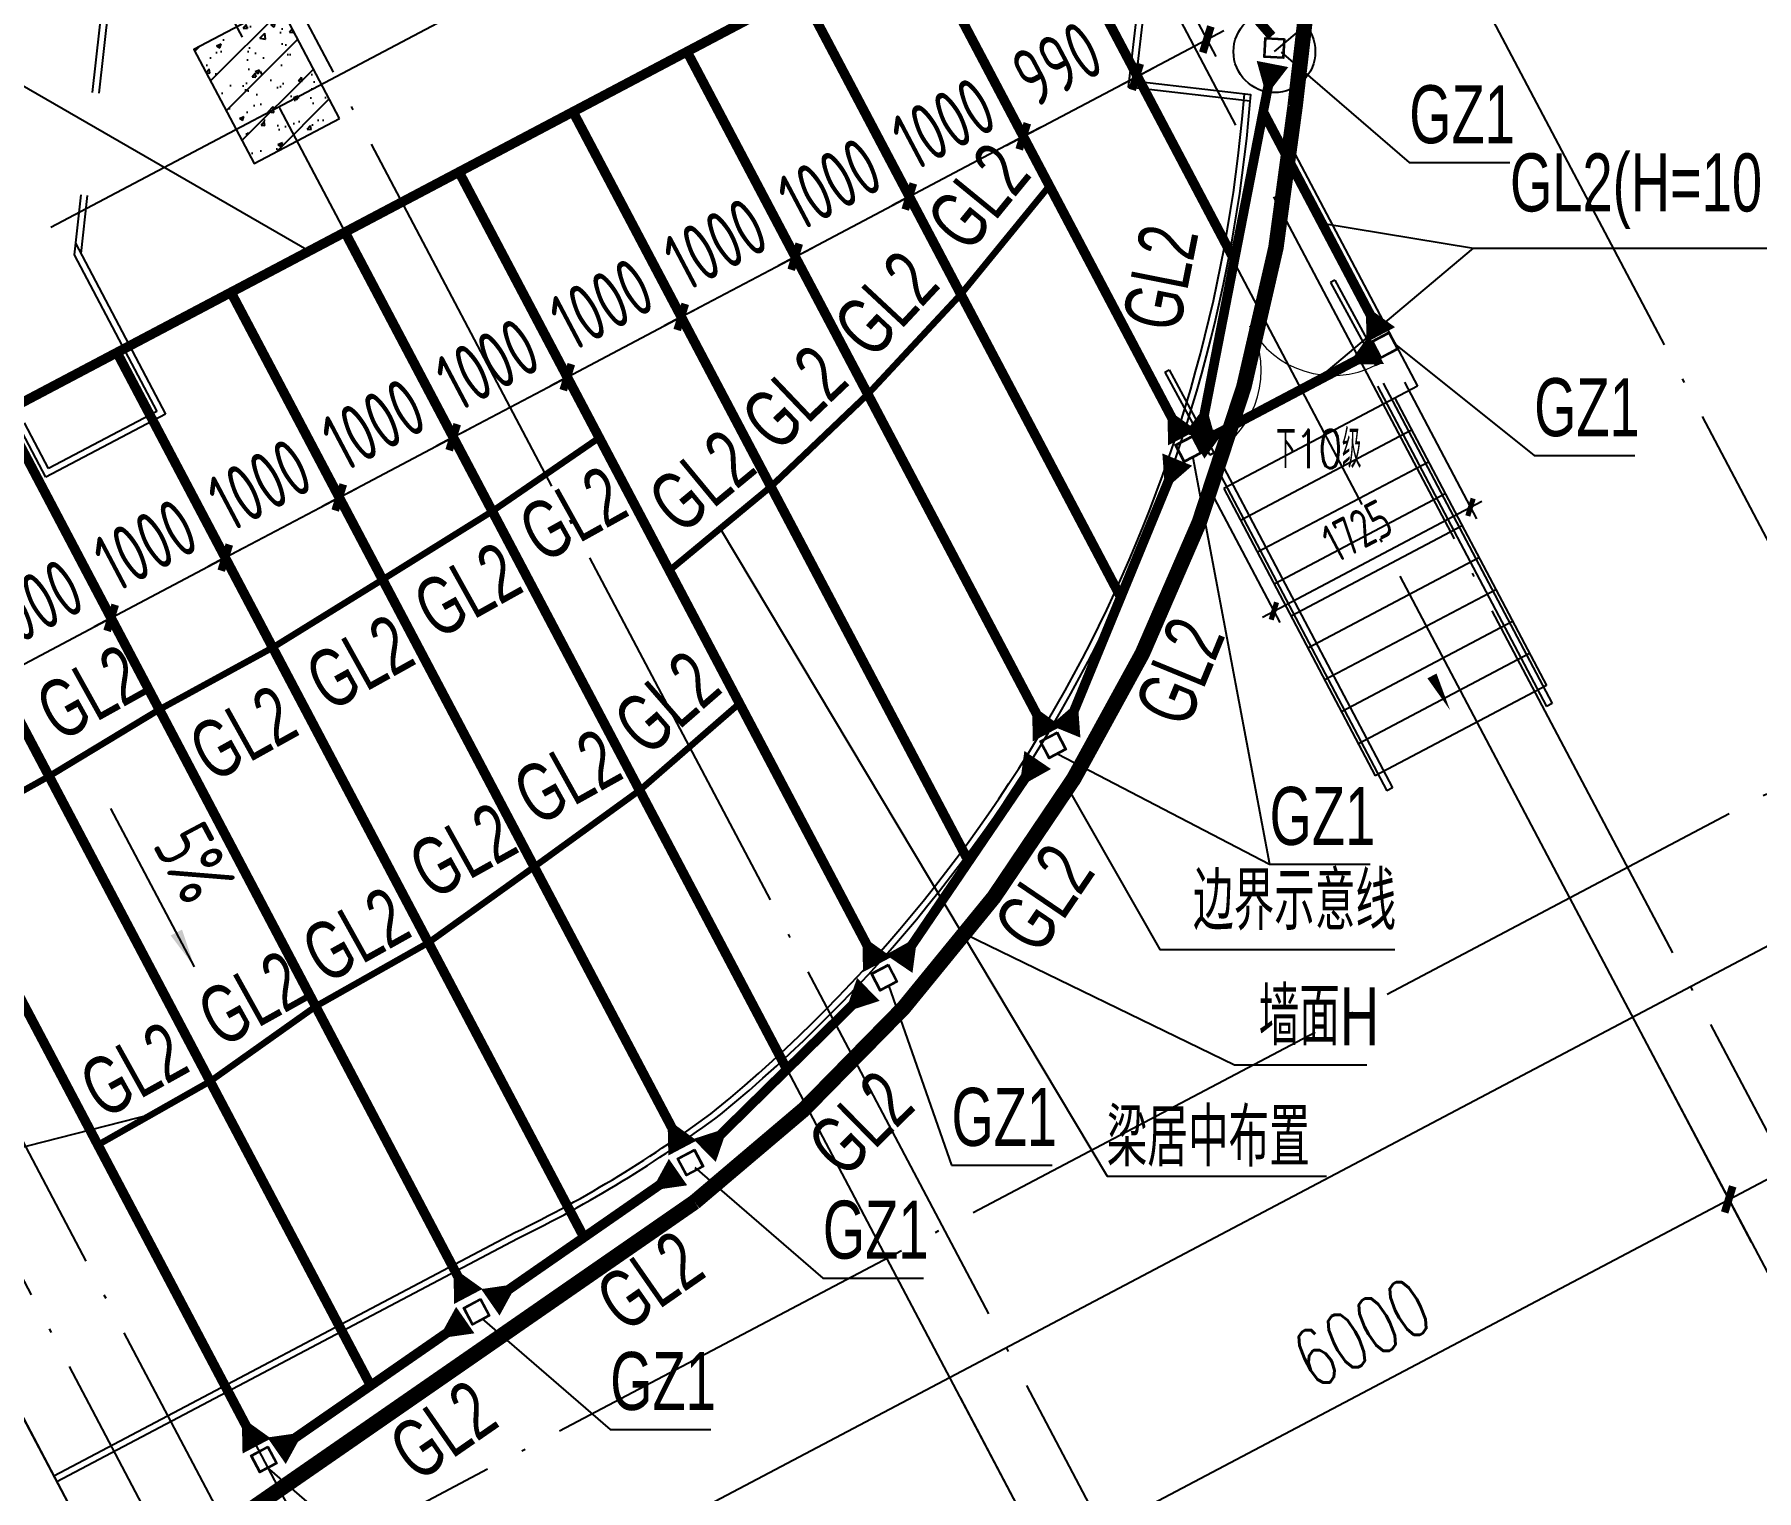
# Model space of a CAD drawing. Extents: x -803796 to -501762, y -1479216 to -846035.
# Drawn here: x -571228 to -557870, y -1228843 to -1217548 of the extents above; entities that cross this region are included whole.
import ezdxf
from ezdxf.enums import TextEntityAlignment as Align

# ---------------------------------------------------------------- set-up
doc = ezdxf.new("R2010")
doc.units = 0
doc.header["$LTSCALE"] = 1500
for name, pattern in [('5102-12$0$5102-12$0$5102-12$0$DASH', [0.35, 0.25, -0.1]), ('ACAD_ISO04W100', [30, 24, -3, 0, -3]), ('DOTE', [2.42, 2, -0.2, 0.02, -0.2])]:
    doc.linetypes.add(name, pattern=pattern)
doc.layers.get('0').update_dxf_attribs({"linetype": 'CONTINUOUS'})
doc.layers.get('Defpoints').update_dxf_attribs({"linetype": 'CONTINUOUS'})
for name, color, linetype in [('A-DOTE', 14, 'ACAD_ISO04W100'), ('AR-INT DECO', 140, 'CONTINUOUS'), ('DIM', 3, 'CONTINUOUS'), ('DIM_SYMB', 3, 'CONTINUOUS'), ('DOTE', 250, 'DOTE'), ('HANDRAIL', 134, 'CONTINUOUS'), ('HATCH', 254, 'CONTINUOUS'), ('P-TAG', 3, 'CONTINUOUS'), ('P-WALL-ORIG', 6, 'CONTINUOUS'), ('PUB_TEXT', 7, 'CONTINUOUS'), ('STAIR', 2, 'CONTINUOUS'), ('STPM_RBEAM_SIG', 2, 'CONTINUOUS'), ('STPM_SBEAM_NUM', 7, 'CONTINUOUS'), ('STPM_SBEAM_THICK', 2, 'CONTINUOUS'), ('TEXT', 7, 'CONTINUOUS'), ('THIN', 7, 'CONTINUOUS'), ('WINDOW', 4, 'CONTINUOUS'), ('XAR-GRID-03区-FP02$0$PUB_DIM', 3, 'CONTINUOUS'), ('XREF-GRID-04区$0$AXIS', 3, 'CONTINUOUS'), ('描图', 4, 'CONTINUOUS')]:
    doc.layers.add(name, color=color, linetype=linetype)
doc.styles.add('_TCH_DIM', font='SIMPLEX', dxfattribs={"bigfont": 'GBCBIG'})
doc.styles.add('TSSD_Dimension', font='Tssdeng.shx', dxfattribs={"width": 0.7, "bigfont": 'hztxt.shx'})
doc.styles.add('TSSD_Label', font='tj03-romans1.shx', dxfattribs={"width": 0.7, "bigfont": 'hztxt.shx'})
doc.styles.add('TSSD_NORM', font='tssdeng.shx', dxfattribs={"width": 0.7, "bigfont": 'hztxt.shx'})
doc.styles.add('XAR-GRID-03区-FP02$0$_TCH_DIM_T3', font='SIMPLEX', dxfattribs={"width": 0.705882, "bigfont": 'GBCBIG'})
doc.styles.add('XREF-GRID-04区$0$_TCH_DIM_T3', font='SIMPLEX', dxfattribs={"width": 0.705882, "bigfont": 'GBCBIG'})
doc.dimstyles.get("Standard").update_dxf_attribs({"dimtxt": 0.18, "dimasz": 0.18, "dimexe": 0.18, "dimexo": 0.0625, "dimgap": 0.09, "dimtad": 0, "dimtih": 1, "dimtoh": 1, "dimdec": 4, "dimzin": 0, "dimdsep": 46, "dimtxsty": 'Standard', "dimcen": 0.09, "dimadec": 0, "dimazin": 0, "dimtfac": 1, "dimtdec": 4, "dimtofl": 0, "dimtmove": 0, "dimatfit": 3, "dimfxl": 1, "dimtolj": 1, "dimtzin": 0, "dimarcsym": 0})
doc.dimstyles.new('TSSD_100_100', dxfattribs={"dimtxt": 300, "dimasz": 100, "dimexe": 100, "dimexo": 250, "dimgap": 100, "dimtad": 1, "dimdec": 0, "dimzin": 0, "dimdsep": 46, "dimtxsty": 'TSSD_Dimension', "dimblk": 'ARCHTICK', "dimblk1": 'ARCHTICK', "dimblk2": 'ARCHTICK', "dimcen": 0, "dimdle": 100, "dimclrt": 7, "dimadec": 0, "dimazin": 0, "dimtfac": 1, "dimtdec": 0, "dimtix": 1, "dimtmove": 2, "dimatfit": 3, "dimfxl": 1, "dimtolj": 1, "dimtzin": 0, "dimarcsym": 0})
doc.dimstyles.new('TSSD_150_150', dxfattribs={"dimtxt": 450, "dimasz": 150, "dimexe": 150, "dimexo": 375, "dimgap": 150, "dimtad": 1, "dimdec": 0, "dimzin": 0, "dimdsep": 46, "dimtxsty": 'TSSD_Dimension', "dimblk": 'ARCHTICK', "dimblk1": 'ARCHTICK', "dimblk2": 'ARCHTICK', "dimcen": 0, "dimdle": 150, "dimclrt": 7, "dimadec": 0, "dimazin": 0, "dimtfac": 1, "dimtdec": 0, "dimtix": 1, "dimtmove": 2, "dimatfit": 3, "dimfxl": 1, "dimtolj": 1, "dimtzin": 0, "dimarcsym": 0})
doc.dimstyles.new('XAR-GRID-03区-FP02$0$_TCH_ARCH&&150', dxfattribs={"dimtxt": 446.25, "dimasz": 150, "dimexe": 375, "dimexo": 450, "dimgap": 189.375, "dimtad": 1, "dimdec": 0, "dimzin": 0, "dimdsep": 46, "dimtxsty": 'XAR-GRID-03区-FP02$0$_TCH_DIM_T3', "dimblk": 'XAR-GRID-03区-FP02$0$_ArchTick', "dimcen": 0.09, "dimclrt": 7, "dimazin": 2, "dimtfac": 1, "dimtdec": 0, "dimtix": 1, "dimtmove": 2, "dimatfit": 3, "dimfxl": 1, "dimtolj": 1, "dimtzin": 0, "dimarcsym": 0})
doc.dimstyles.new('XREF-GRID-04区$0$_TCH_ARCH&&150', dxfattribs={"dimtxt": 446.25, "dimasz": 150, "dimexe": 375, "dimexo": 450, "dimgap": 189.375, "dimtad": 1, "dimdec": 0, "dimzin": 0, "dimdsep": 46, "dimtxsty": 'XREF-GRID-04区$0$_TCH_DIM_T3', "dimblk": 'XREF-GRID-04区$0$_ArchTick', "dimcen": 0.09, "dimclrt": 7, "dimazin": 2, "dimtfac": 1, "dimtdec": 0, "dimtix": 1, "dimtmove": 2, "dimatfit": 3, "dimfxl": 1, "dimtolj": 1, "dimtzin": 0, "dimarcsym": 0})

# ---------------------------------------------------------------- blocks, each defined once
blk = doc.blocks.new('XREF-GRID-04区$0$_ArchTick')
at = {"color": 0, "linetype": 'ByBlock', "const_width": 0.4}
blk.add_lwpolyline([(-0.5, -0.5), (0.5, 0.5)], dxfattribs=at)
blk = doc.blocks.new('*D627')
at = {"layer": 'Defpoints', "color": 0, "transparency": 16777216}
for p in [(-564255, -1227728), (-563384, -1229380), (-569562, -1230529)]:
    blk.add_point(p, dxfattribs=at)
at = {"layer": 'P-TAG', "color": 0, "lineweight": -2, "transparency": 16777216}
for p, q in [((-564045, -1228126), (-563208, -1229712)), ((-568690, -1232181), (-563384, -1229380)), ((-569351, -1230927), (-568515, -1232513))]:
    blk.add_line(p, q, dxfattribs=at)
at = {"layer": 'P-TAG', "color": 0, "lineweight": -2, "transparency": 16777216, "xscale": 150, "yscale": 150, "zscale": 150}
for p, rotation in [((-563384, -1229380), 27.8262450789392), ((-568690, -1232181), 207.8262450789392)]:
    blk.add_blockref('XREF-GRID-04区$0$_ArchTick', p, dxfattribs=dict(at, rotation=rotation))
at = {"layer": 'P-TAG', "color": 7, "transparency": 16777216, "insert": (-566238, -1230420), "char_height": 446.2, "attachment_point": 5, "rotation": 27.8262, "style": 'XREF-GRID-04区$0$_TCH_DIM_T3'}
blk.add_mtext('\\A1;6000', dxfattribs=at)
blk = doc.blocks.new('*D628')
at = {"layer": 'Defpoints', "color": 0, "transparency": 16777216}
for p in [(-558958, -1224932), (-558086, -1226584), (-564255, -1227728)]:
    blk.add_point(p, dxfattribs=at)
at = {"layer": 'P-TAG', "color": 0, "lineweight": -2, "transparency": 16777216}
for p, q in [((-558748, -1225330), (-557911, -1226916)), ((-563384, -1229380), (-558086, -1226584)), ((-564045, -1228126), (-563208, -1229712))]:
    blk.add_line(p, q, dxfattribs=at)
at = {"layer": 'P-TAG', "color": 0, "lineweight": -2, "transparency": 16777216, "xscale": 150, "yscale": 150, "zscale": 150}
for p, rotation in [((-558086, -1226584), 27.82624507816624), ((-563384, -1229380), 207.8262450781662)]:
    blk.add_blockref('XREF-GRID-04区$0$_ArchTick', p, dxfattribs=dict(at, rotation=rotation))
at = {"layer": 'P-TAG', "color": 7, "transparency": 16777216, "insert": (-560932, -1227619), "char_height": 446.2, "attachment_point": 5, "rotation": 27.8262, "style": 'XREF-GRID-04区$0$_TCH_DIM_T3'}
blk.add_mtext('\\A1;6000', dxfattribs=at)
blk = doc.blocks.new('*D629')
at = {"layer": 'Defpoints', "color": 0, "transparency": 16777216}
for p in [(-556613, -1223695), (-558958, -1224932), (-555741, -1225346)]:
    blk.add_point(p, dxfattribs=at)
at = {"layer": 'P-TAG', "color": 0, "lineweight": -2, "transparency": 16777216}
for p, q in [((-556403, -1224093), (-555566, -1225678)), ((-558748, -1225330), (-557911, -1226916)), ((-558086, -1226584), (-555741, -1225346))]:
    blk.add_line(p, q, dxfattribs=at)
at = {"layer": 'P-TAG', "color": 0, "lineweight": -2, "transparency": 16777216, "xscale": 150, "yscale": 150, "zscale": 150}
for p, rotation in [((-555741, -1225346), 27.82624507873286), ((-558086, -1226584), 207.8262450787328)]:
    blk.add_blockref('XREF-GRID-04区$0$_ArchTick', p, dxfattribs=dict(at, rotation=rotation))
at = {"layer": 'P-TAG', "color": 7, "transparency": 16777216, "insert": (-557106, -1225600), "char_height": 446.2, "attachment_point": 5, "rotation": 27.8262, "style": 'XREF-GRID-04区$0$_TCH_DIM_T3'}
blk.add_mtext('\\A1;2150', dxfattribs=at)
blk = doc.blocks.new('XAR-GRID-03区-FP02$0$_ArchTick')
at = {"color": 0, "linetype": 'ByBlock', "const_width": 0.4}
blk.add_lwpolyline([(-0.5, -0.5), (0.5, 0.5)], dxfattribs=at)
blk = doc.blocks.new('*D632')
at = {"layer": 'Defpoints', "color": 0, "transparency": 16777216}
for p in [(-559050, -1213925), (-559778, -1214309), (-555576, -1222268)]:
    blk.add_point(p, dxfattribs=at)
at = {"layer": 'XAR-GRID-03区-FP02$0$PUB_DIM', "color": 0, "lineweight": -2, "transparency": 16777216}
for p, q in [((-559380, -1214099), (-558719, -1213750)), ((-554849, -1221884), (-559050, -1213925)), ((-555179, -1222058), (-554518, -1221709))]:
    blk.add_line(p, q, dxfattribs=at)
at = {"layer": 'XAR-GRID-03区-FP02$0$PUB_DIM', "color": 0, "lineweight": -2, "transparency": 16777216, "xscale": 150, "yscale": 150, "zscale": 150}
for p, rotation in [((-559050, -1213925), 117.8262450808421), ((-554849, -1221884), 297.8262450808421)]:
    blk.add_blockref('XAR-GRID-03区-FP02$0$_ArchTick', p, dxfattribs=dict(at, rotation=rotation))
at = {"layer": 'XAR-GRID-03区-FP02$0$PUB_DIM', "color": 7, "transparency": 16777216, "insert": (-557315, -1218097), "char_height": 446.2, "attachment_point": 5, "rotation": 117.8262, "style": 'XAR-GRID-03区-FP02$0$_TCH_DIM_T3'}
blk.add_mtext('\\A1;9000', dxfattribs=at)
blk = doc.blocks.new('$DorLib2D$00000002')
for p, q in [((-0.5, 0), (-0.5, 0.4875)), ((-0.475, 0.4875), (-0.5, 0.4875)), ((-0.475, 0), (-0.475, 0.4875)), ((0.475, 0), (0.475, 0.4875)), ((0.475, 0.4875), (0.5, 0.4875)), ((0.5, 0), (0.5, 0.4875)), ((-0.5, 0), (-0.475, 0)), ((0.5, 0), (0.475, 0))]:
    blk.add_line(p, q)
at = {"lineweight": 13}
for centre, start, end in [((-0.4875, 0), 0, 88.53072), ((0.4875, 0), 91.46928, 180)]:
    blk.add_arc(centre, 0.4875, start, end, dxfattribs=at)
blk = doc.blocks.new('_ArchTick')
at = {"color": 0, "linetype": 'ByBlock', "const_width": 0.4}
blk.add_lwpolyline([(-0.5, -0.5), (0.5, 0.5)], dxfattribs=at)
blk = doc.blocks.new('*D834')
at = {"layer": 'Defpoints', "color": 0, "transparency": 16777216}
for p in [(-574126, -1221882), (-570333, -1229069), (-574041, -1231026)]:
    blk.add_point(p, dxfattribs=at)
at = {"layer": 'DIM', "color": 0, "lineweight": -2, "transparency": 16777216}
for p, q in [((-574457, -1222057), (-577967, -1223910)), ((-577904, -1223707), (-573971, -1231159)), ((-570664, -1229244), (-574174, -1231096))]:
    blk.add_line(p, q, dxfattribs=at)
at = {"layer": 'DIM', "color": 0, "lineweight": -2, "transparency": 16777216, "xscale": 150, "yscale": 150, "zscale": 150}
for p, rotation in [((-577834, -1223840), 117.8262450785648), ((-574041, -1231026), 297.8262450785649)]:
    blk.add_blockref('_ArchTick', p, dxfattribs=dict(at, rotation=rotation))
at = {"layer": 'DIM', "color": 7, "transparency": 16777216, "insert": (-575606, -1227258), "char_height": 450, "attachment_point": 5, "rotation": 297.8262, "style": 'TSSD_Dimension'}
blk.add_mtext('\\A1;8126', dxfattribs=at)
blk = doc.blocks.new('*D855')
at = {"layer": 'Defpoints', "color": 0, "transparency": 16777216}
for p in [(-571380, -1220657), (-572265, -1221123), (-570633, -1222073)]:
    blk.add_point(p, dxfattribs=at)
at = {"layer": 'DIM', "color": 0, "lineweight": -2, "transparency": 16777216}
for p, q in [((-571205, -1220988), (-570563, -1222206)), ((-572090, -1221455), (-571447, -1222672)), ((-570633, -1222073), (-570500, -1222003)), ((-571517, -1222540), (-570633, -1222073)), ((-571517, -1222540), (-571650, -1222610))]:
    blk.add_line(p, q, dxfattribs=at)
at = {"layer": 'DIM', "color": 0, "lineweight": -2, "transparency": 16777216, "xscale": 150, "yscale": 150, "zscale": 150}
for p, rotation in [((-570633, -1222073), 207.8262450848193), ((-571517, -1222540), 27.82624508481936)]:
    blk.add_blockref('_ArchTick', p, dxfattribs=dict(at, rotation=rotation))
at = {"layer": 'DIM', "color": 7, "transparency": 16777216, "insert": (-571250, -1221975), "char_height": 450, "attachment_point": 5, "rotation": 27.8262, "style": 'TSSD_Dimension'}
blk.add_mtext('\\A1;1000', dxfattribs=at)
blk = doc.blocks.new('*D856')
at = {"layer": 'Defpoints', "color": 0, "transparency": 16777216}
for p in [(-570496, -1220190), (-571380, -1220657), (-569748, -1221606)]:
    blk.add_point(p, dxfattribs=at)
at = {"layer": 'DIM', "color": 0, "lineweight": -2, "transparency": 16777216}
for p, q in [((-570321, -1220521), (-569678, -1221739)), ((-571205, -1220988), (-570563, -1222206)), ((-570633, -1222073), (-569748, -1221606)), ((-569748, -1221606), (-569616, -1221536)), ((-570633, -1222073), (-570766, -1222143))]:
    blk.add_line(p, q, dxfattribs=at)
at = {"layer": 'DIM', "color": 0, "lineweight": -2, "transparency": 16777216, "xscale": 150, "yscale": 150, "zscale": 150}
for p, rotation in [((-569748, -1221606), 207.8262450848193), ((-570633, -1222073), 27.82624508481936)]:
    blk.add_blockref('_ArchTick', p, dxfattribs=dict(at, rotation=rotation))
at = {"layer": 'DIM', "color": 7, "transparency": 16777216, "insert": (-570366, -1221508), "char_height": 450, "attachment_point": 5, "rotation": 27.8262, "style": 'TSSD_Dimension'}
blk.add_mtext('\\A1;1000', dxfattribs=at)
blk = doc.blocks.new('*D857')
at = {"layer": 'Defpoints', "color": 0, "transparency": 16777216}
for p in [(-569612, -1219723), (-570496, -1220190), (-568864, -1221139)]:
    blk.add_point(p, dxfattribs=at)
at = {"layer": 'DIM', "color": 0, "lineweight": -2, "transparency": 16777216}
for p, q in [((-569437, -1220055), (-568794, -1221272)), ((-570321, -1220521), (-569678, -1221739)), ((-568864, -1221139), (-568731, -1221069)), ((-569748, -1221606), (-568864, -1221139)), ((-569748, -1221606), (-569881, -1221676))]:
    blk.add_line(p, q, dxfattribs=at)
at = {"layer": 'DIM', "color": 0, "lineweight": -2, "transparency": 16777216, "xscale": 150, "yscale": 150, "zscale": 150}
for p, rotation in [((-568864, -1221139), 207.8262450848193), ((-569748, -1221606), 27.82624508481936)]:
    blk.add_blockref('_ArchTick', p, dxfattribs=dict(at, rotation=rotation))
at = {"layer": 'DIM', "color": 7, "transparency": 16777216, "insert": (-569481, -1221041), "char_height": 450, "attachment_point": 5, "rotation": 27.8262, "style": 'TSSD_Dimension'}
blk.add_mtext('\\A1;1000', dxfattribs=at)
blk = doc.blocks.new('*D858')
at = {"layer": 'Defpoints', "color": 0, "transparency": 16777216}
for p in [(-568727, -1219256), (-569612, -1219723), (-567980, -1220672)]:
    blk.add_point(p, dxfattribs=at)
at = {"layer": 'DIM', "color": 0, "lineweight": -2, "transparency": 16777216}
for p, q in [((-568552, -1219588), (-567910, -1220805)), ((-569437, -1220055), (-568794, -1221272)), ((-568864, -1221139), (-567980, -1220672)), ((-567980, -1220672), (-567847, -1220602)), ((-568864, -1221139), (-568997, -1221209))]:
    blk.add_line(p, q, dxfattribs=at)
at = {"layer": 'DIM', "color": 0, "lineweight": -2, "transparency": 16777216, "xscale": 150, "yscale": 150, "zscale": 150}
for p, rotation in [((-567980, -1220672), 207.8262450848193), ((-568864, -1221139), 27.82624508481936)]:
    blk.add_blockref('_ArchTick', p, dxfattribs=dict(at, rotation=rotation))
at = {"layer": 'DIM', "color": 7, "transparency": 16777216, "insert": (-568597, -1220574), "char_height": 450, "attachment_point": 5, "rotation": 27.8262, "style": 'TSSD_Dimension'}
blk.add_mtext('\\A1;1000', dxfattribs=at)
blk = doc.blocks.new('*D859')
at = {"layer": 'Defpoints', "color": 0, "transparency": 16777216}
for p in [(-567843, -1218789), (-568727, -1219256), (-567095, -1220206)]:
    blk.add_point(p, dxfattribs=at)
at = {"layer": 'DIM', "color": 0, "lineweight": -2, "transparency": 16777216}
for p, q in [((-567668, -1219121), (-567025, -1220338)), ((-568552, -1219588), (-567910, -1220805)), ((-567095, -1220206), (-566963, -1220136)), ((-567980, -1220672), (-567095, -1220206)), ((-567980, -1220672), (-568112, -1220742))]:
    blk.add_line(p, q, dxfattribs=at)
at = {"layer": 'DIM', "color": 0, "lineweight": -2, "transparency": 16777216, "xscale": 150, "yscale": 150, "zscale": 150}
for p, rotation in [((-567095, -1220206), 207.8262450848193), ((-567980, -1220672), 27.82624508481936)]:
    blk.add_blockref('_ArchTick', p, dxfattribs=dict(at, rotation=rotation))
at = {"layer": 'DIM', "color": 7, "transparency": 16777216, "insert": (-567713, -1220107), "char_height": 450, "attachment_point": 5, "rotation": 27.8262, "style": 'TSSD_Dimension'}
blk.add_mtext('\\A1;1000', dxfattribs=at)
blk = doc.blocks.new('*D860')
at = {"layer": 'Defpoints', "color": 0, "transparency": 16777216}
for p in [(-566959, -1218323), (-567843, -1218789), (-566211, -1219739)]:
    blk.add_point(p, dxfattribs=at)
at = {"layer": 'DIM', "color": 0, "lineweight": -2, "transparency": 16777216}
for p, q in [((-566783, -1218654), (-566141, -1219871)), ((-567668, -1219121), (-567025, -1220338)), ((-567095, -1220206), (-566211, -1219739)), ((-566211, -1219739), (-566078, -1219669)), ((-567095, -1220206), (-567228, -1220276))]:
    blk.add_line(p, q, dxfattribs=at)
at = {"layer": 'DIM', "color": 0, "lineweight": -2, "transparency": 16777216, "xscale": 150, "yscale": 150, "zscale": 150}
for p, rotation in [((-566211, -1219739), 207.8262450848193), ((-567095, -1220206), 27.82624508481936)]:
    blk.add_blockref('_ArchTick', p, dxfattribs=dict(at, rotation=rotation))
at = {"layer": 'DIM', "color": 7, "transparency": 16777216, "insert": (-566828, -1219641), "char_height": 450, "attachment_point": 5, "rotation": 27.8262, "style": 'TSSD_Dimension'}
blk.add_mtext('\\A1;1000', dxfattribs=at)
blk = doc.blocks.new('*D861')
at = {"layer": 'Defpoints', "color": 0, "transparency": 16777216}
for p in [(-566074, -1217856), (-566959, -1218323), (-565327, -1219272)]:
    blk.add_point(p, dxfattribs=at)
at = {"layer": 'DIM', "color": 0, "lineweight": -2, "transparency": 16777216}
for p, q in [((-565899, -1218187), (-565257, -1219405)), ((-566783, -1218654), (-566141, -1219871)), ((-565327, -1219272), (-565194, -1219202)), ((-566211, -1219739), (-565327, -1219272)), ((-566211, -1219739), (-566344, -1219809))]:
    blk.add_line(p, q, dxfattribs=at)
at = {"layer": 'DIM', "color": 0, "lineweight": -2, "transparency": 16777216, "xscale": 150, "yscale": 150, "zscale": 150}
for p, rotation in [((-565327, -1219272), 207.8262450848193), ((-566211, -1219739), 27.82624508481936)]:
    blk.add_blockref('_ArchTick', p, dxfattribs=dict(at, rotation=rotation))
at = {"layer": 'DIM', "color": 7, "transparency": 16777216, "insert": (-565944, -1219174), "char_height": 450, "attachment_point": 5, "rotation": 27.8262, "style": 'TSSD_Dimension'}
blk.add_mtext('\\A1;1000', dxfattribs=at)
blk = doc.blocks.new('*D862')
at = {"layer": 'Defpoints', "color": 0, "transparency": 16777216}
for p in [(-565190, -1217389), (-566074, -1217856), (-564442, -1218805)]:
    blk.add_point(p, dxfattribs=at)
at = {"layer": 'DIM', "color": 0, "lineweight": -2, "transparency": 16777216}
for p, q in [((-565015, -1217721), (-564372, -1218938)), ((-565899, -1218187), (-565257, -1219405)), ((-565327, -1219272), (-564442, -1218805)), ((-564442, -1218805), (-564310, -1218735)), ((-565327, -1219272), (-565459, -1219342))]:
    blk.add_line(p, q, dxfattribs=at)
at = {"layer": 'DIM', "color": 0, "lineweight": -2, "transparency": 16777216, "xscale": 150, "yscale": 150, "zscale": 150}
for p, rotation in [((-564442, -1218805), 207.8262450848193), ((-565327, -1219272), 27.82624508481936)]:
    blk.add_blockref('_ArchTick', p, dxfattribs=dict(at, rotation=rotation))
at = {"layer": 'DIM', "color": 7, "transparency": 16777216, "insert": (-565059, -1218707), "char_height": 450, "attachment_point": 5, "rotation": 27.8262, "style": 'TSSD_Dimension'}
blk.add_mtext('\\A1;1000', dxfattribs=at)
blk = doc.blocks.new('*D863')
at = {"layer": 'Defpoints', "color": 0, "transparency": 16777216}
for p in [(-564305, -1216922), (-565190, -1217389), (-563558, -1218338)]:
    blk.add_point(p, dxfattribs=at)
at = {"layer": 'DIM', "color": 0, "lineweight": -2, "transparency": 16777216}
for p, q in [((-564130, -1217254), (-563488, -1218471)), ((-565015, -1217721), (-564372, -1218938)), ((-563558, -1218338), (-563425, -1218268)), ((-564442, -1218805), (-563558, -1218338)), ((-564442, -1218805), (-564575, -1218875))]:
    blk.add_line(p, q, dxfattribs=at)
at = {"layer": 'DIM', "color": 0, "lineweight": -2, "transparency": 16777216, "xscale": 150, "yscale": 150, "zscale": 150}
for p, rotation in [((-563558, -1218338), 207.8262450848193), ((-564442, -1218805), 27.82624508481936)]:
    blk.add_blockref('_ArchTick', p, dxfattribs=dict(at, rotation=rotation))
at = {"layer": 'DIM', "color": 7, "transparency": 16777216, "insert": (-564175, -1218240), "char_height": 450, "attachment_point": 5, "rotation": 27.8262, "style": 'TSSD_Dimension'}
blk.add_mtext('\\A1;1000', dxfattribs=at)
blk = doc.blocks.new('*D864')
at = {"layer": 'Defpoints', "color": 0, "transparency": 16777216}
for p in [(-563430, -1216460), (-564305, -1216922), (-562682, -1217876)]:
    blk.add_point(p, dxfattribs=at)
at = {"layer": 'DIM', "color": 0, "lineweight": -2, "transparency": 16777216}
for p, q in [((-563255, -1216792), (-562612, -1218009)), ((-564130, -1217254), (-563488, -1218471)), ((-563691, -1218408), (-562549, -1217806))]:
    blk.add_line(p, q, dxfattribs=at)
at = {"layer": 'DIM', "color": 0, "lineweight": -2, "transparency": 16777216, "xscale": 150, "yscale": 150, "zscale": 150}
for p, rotation in [((-562682, -1217876), 27.82624508481938), ((-563558, -1218338), 207.8262450848193)]:
    blk.add_blockref('_ArchTick', p, dxfattribs=dict(at, rotation=rotation))
at = {"layer": 'DIM', "color": 7, "transparency": 16777216, "insert": (-563295, -1217776), "char_height": 450, "attachment_point": 5, "rotation": 27.8262, "style": 'TSSD_Dimension'}
blk.add_mtext('\\A1;990', dxfattribs=at)
blk = doc.blocks.new('*D865')
at = {"layer": 'Defpoints', "color": 0, "transparency": 16777216}
for p in [(-562881, -1216171), (-563430, -1216460), (-562134, -1217587)]:
    blk.add_point(p, dxfattribs=at)
at = {"layer": 'DIM', "color": 0, "lineweight": -2, "transparency": 16777216}
for p, q in [((-562706, -1216502), (-562064, -1217719)), ((-563255, -1216792), (-562612, -1218009)), ((-562815, -1217946), (-562001, -1217517))]:
    blk.add_line(p, q, dxfattribs=at)
at = {"layer": 'DIM', "color": 0, "lineweight": -2, "transparency": 16777216, "xscale": 150, "yscale": 150, "zscale": 150}
for p, rotation in [((-562134, -1217587), 27.82624508481938), ((-562682, -1217876), 207.8262450848193)]:
    blk.add_blockref('_ArchTick', p, dxfattribs=dict(at, rotation=rotation))
at = {"layer": 'DIM', "color": 7, "transparency": 16777216, "insert": (-561967, -1217074), "char_height": 450, "attachment_point": 5, "rotation": 27.8262, "style": 'TSSD_Dimension'}
blk.add_mtext('\\A1;620', dxfattribs=at)
blk = doc.blocks.new('*D869')
at = {"layer": 'Defpoints', "color": 0, "transparency": 16777216}
for p in [(-560717, -1220024), (-562243, -1220830), (-560089, -1221215)]:
    blk.add_point(p, dxfattribs=at)
at = {"layer": 'DIM', "color": 0, "lineweight": -2, "transparency": 16777216}
for p, q in [((-560601, -1220246), (-560042, -1221304)), ((-562126, -1221051), (-561568, -1222109)), ((-561703, -1222067), (-560001, -1221168))]:
    blk.add_line(p, q, dxfattribs=at)
at = {"layer": 'DIM', "color": 0, "lineweight": -2, "transparency": 16777216, "xscale": 100, "yscale": 100, "zscale": 100}
for p, rotation in [((-560089, -1221215), 27.82624411144442), ((-561614, -1222020), 207.8262441114445)]:
    blk.add_blockref('_ArchTick', p, dxfattribs=dict(at, rotation=rotation))
at = {"layer": 'DIM', "color": 7, "transparency": 16777216, "insert": (-560968, -1221397), "char_height": 300, "attachment_point": 5, "rotation": 27.8262, "style": 'TSSD_Dimension'}
blk.add_mtext('\\A1;1725', dxfattribs=at)

msp = doc.modelspace()

# ---------------------------------------------------------------- hatches: boundary and pattern name
at = {"layer": 'HATCH'}
h = msp.add_hatch(dxfattribs=at)
h.set_pattern_fill('ARMORED', color=256, scale=50, style=0)
h.set_pattern_definition([(50, (-434137.14, -1322599), (358.6301, -31.37607), [37.5, -412.5]), (355, (-434137.14, -1322599), (-69.3757, 376.0961), [30, -330]), (100.4514, (-434107.26, -1322601.62), (289.2547, 344.7198), [31.8701, -350.57106]), (46.1842, (-434137.14, -1322499), (533.6205, -82.7595), [56.25, -618.75]), (96.6356, (-434092.7, -1322505.9), (467.3314, 487.059), [47.8051, -525.8565]), (351.1842, (-434137.14, -1322499), (467.331, 487.0593), [45, -495]), (21, (-434087.14, -1322524), (298.45353, -201.30945), [37.5, -412.5]), (326, (-434087.14, -1322524), (121.6577, 362.575), [30, -330]), (71.4514, (-434062.27, -1322540.78), (420.1113, 161.26525), [31.8701, -350.57106]), (37.5, (-434137.14, -1322599), (6.07993, 166.44693), [0, -326, 0, -335, 0, -331.25]), (7.5, (-434137.14, -1322599), (131.53477, 197.20586), [0, -191, 0, -318.5, 0, -126.25]), (327.5, (-434248.64, -1322599), (266.91122, -11.27744), [0, -125, 0, -390, 0, -517.5]), (317.5, (-434298.64, -1322599), (291.5931, 50.0525), [0, -162.5, 0, -259, 0, -367.5]), (45, (-434137.14, -1322599), (-176.7767, 176.7767), [])])
h.paths.add_polyline_path([(-569211.3, -1217535.6), (-568861.3, -1218198.9), (-569524.5, -1218549), (-569991.3, -1217664.6), (-569328, -1217314.5)])

# ---------------------------------------------------------------- linework, layer by layer
for p, q in [((-561241.5, -1219010.7, -1.1), (-560066.7, -1219205.6)), ((-561302.9, -1220248.7), (-560066.7, -1219205.6)), ((-560066.7, -1219205.6), (-556528.4, -1219205.6)), ((-572735, -1226536.6), (-570299.1, -1225918.4))]:
    msp.add_line(p, q)
for points in [[(-576766.9, -1217949.4), (-560636.8, -1209435.5), (-553747.2, -1222488.2), (-569877.3, -1231002.1)], [(-561532.3, -1217582.8), (-561540.2, -1217732.6), (-561690, -1217724.6), (-561682.1, -1217574.9)], [(-561537.5, -1217587.5), (-561544.9, -1217727.3), (-561684.7, -1217719.9), (-561677.3, -1217580.1)], [(-562246.6, -1220662), (-562176.6, -1220794.7), (-562309.3, -1220864.7), (-562379.3, -1220732)], [(-562248.7, -1220668.8), (-562183.4, -1220792.6), (-562307.2, -1220857.9), (-562372.5, -1220734.1)], [(-563295, -1222960.4), (-563225, -1223093), (-563357.6, -1223163), (-563427.6, -1223030.4)], [(-563297.1, -1222967.1), (-563231.7, -1223090.9), (-563355.5, -1223156.3), (-563420.9, -1223032.5)], [(-564605, -1224763), (-564535, -1224895.7), (-564667.7, -1224965.7), (-564737.7, -1224833)], [(-564607.1, -1224769.8), (-564541.8, -1224893.6), (-564665.6, -1224958.9), (-564730.9, -1224835.1)], [(-566108.1, -1226197.1), (-566038.1, -1226329.8), (-566170.8, -1226399.8), (-566240.8, -1226267.1)], [(-566110.2, -1226203.9), (-566044.9, -1226327.7), (-566168.7, -1226393), (-566234, -1226269.2)], [(-567767.6, -1227354.7), (-567697.6, -1227487.3), (-567830.3, -1227557.4), (-567900.3, -1227424.7)], [(-567769.7, -1227361.4), (-567704.4, -1227485.3), (-567828.2, -1227550.6), (-567893.5, -1227426.8)], [(-569417.1, -1228499.9), (-569347.1, -1228632.6), (-569479.7, -1228702.6), (-569549.7, -1228569.9)], [(-569419.2, -1228506.7), (-569353.8, -1228630.5), (-569477.6, -1228695.8), (-569543, -1228572)]]:
    msp.add_lwpolyline(points, close=True)
at = {"elevation": -1.1}
for points in [[(-560721.1, -1219856.8), (-560651.1, -1219989.5), (-560783.7, -1220059.5), (-560853.7, -1219926.8)], [(-560723.2, -1219863.6), (-560657.8, -1219987.4), (-560781.6, -1220052.7), (-560847, -1219928.9)]]:
    msp.add_lwpolyline(points, close=True, dxfattribs=at)
for p in [(-566847.2, -1220675.8), (-567676.8, -1221246.3), (-568527.7, -1221776.4), (-569380.1, -1222303.8), (-570259.7, -1222784.4), (-565759.3, -1222736.9), (-571111.3, -1223308.5), (-566534.1, -1223411.2), (-567351.7, -1224004.5), (-568172, -1224592.7), (-569046.8, -1225087.1), (-569865.7, -1225668.4), (-570736, -1226161.7)]:
    msp.add_point(p)
at = {"layer": 'A-DOTE', "ltscale": 0.1}
msp.add_line((-575081.3, -1221142.8), (-561681.9, -1214070.2), dxfattribs=at)
at = {"layer": 'AR-INT DECO', "linetype": '5102-12$0$5102-12$0$5102-12$0$DASH', "const_width": 120}
msp.add_lwpolyline([(-570567.9, -1229693.7), (-566107.3, -1226604.9, 0.2091717), (-561449.3, -1218103.4), (-561295.6, -1216777.8)], format="xyb", dxfattribs=at)
at = {"layer": 'AR-INT DECO'}
msp.add_lwpolyline([(-568861.3, -1218198.9), (-569328, -1217314.5), (-569991.3, -1217664.6), (-569524.5, -1218549)], close=True, dxfattribs=at)
msp.add_circle((-561610.1, -1217681.3), 317.2, dxfattribs=at)
at = {"layer": 'DIM_SYMB', "elevation": -2.7}
msp.add_lwpolyline([(-561340, -1220719.5, 0, 0, 0), (-560247.7, -1222788.9, 0, 80, 0), (-560387.7, -1222523.6, 0, 0, 0)], format="xyseb", dxfattribs=at)
at = {"layer": 'DOTE', "color": 16}
for p, q in [((-563376, -1210881.4), (-556975.9, -1223006.9)), ((-553435.9, -1234301.7), (-565270.1, -1211881.1)), ((-565720.8, -1212119), (-559320.7, -1224244.5)), ((-558742.1, -1237102.4), (-570576.3, -1214681.9)), ((-574567.8, -1222115.6), (-560832.5, -1214865.7)), ((-571018.5, -1214915.3), (-564618.3, -1227040.7)), ((-563606.2, -1239669.8), (-575231.5, -1217644.9)), ((-576766.9, -1217949.4), (-570366.7, -1230074.9)), ((-564048.3, -1239903.2), (-575673.6, -1217878.3)), ((-576042.8, -1218250.1), (-569642.6, -1230375.6)), ((-570366.9, -1230075), (-556631.6, -1222825.1))]:
    msp.add_line(p, q, dxfattribs=at)
at = {"layer": 'HANDRAIL', "extrusion": (0.000383213, 0.000341903, 1)}
for p, q in [((-561497.9, -1218385.1, -1.3), (-560500, -1220275.7, -1)), ((-560811.3, -1220275, -1), (-559499, -1222761.2, -0.7)), ((-560767.1, -1220251.7, -1.1), (-559454.8, -1222737.8, -0.7))]:
    msp.add_line(p, q, dxfattribs=at)
at = {"layer": 'HANDRAIL', "extrusion": (-0.000498499, -0.000123487, 1)}
for p, q in [((-562049.4, -1220928.6, -1.1), (-560737.2, -1223414.7, -0.7)), ((-562049.4, -1220928.6, -1.1), (-560737.2, -1223414.7, -0.7)), ((-562005.2, -1220905.2, -1), (-560692.9, -1223391.3, -0.7)), ((-562005.2, -1220905.2, -1), (-560692.9, -1223391.3, -0.7)), ((-559454.8, -1222737.8, 0), (-559499, -1222761.2, 0)), ((-560692.9, -1223391.3, -0.7), (-560737.2, -1223414.7, -0.7))]:
    msp.add_line(p, q, dxfattribs=at)
at = {"layer": 'P-WALL-ORIG', "color": 4}
for p, q in [((-560689.1, -1211373), (-561465.9, -1218072)), ((-566123.9, -1226573.5), (-570584.5, -1229662.3))]:
    msp.add_line(p, q, dxfattribs=at)
at = {"layer": 'P-WALL-ORIG', "color": 1}
msp.add_lwpolyline([(-563211.1, -1223393.8), (-562499.6, -1224644.5), (-560676, -1224644.5)], dxfattribs=at)
at = {"layer": 'P-WALL-ORIG', "color": 4}
msp.add_arc((-573511.3, -1216999.1), 12093.1, 307.65298, 354.91025, dxfattribs=at)
at = {"layer": 'STAIR', "extrusion": (-0.000498499, -0.000123487, 1)}
for p, q in [((-560500, -1220275.7, -1), (-562003.4, -1221069.3, -1.1)), ((-560676.8, -1220369.1, -0.3), (-559500.5, -1222597.7)), ((-560546.1, -1220616.7, -0.3), (-561872.7, -1221316.9, -1)), ((-560546.1, -1220616.7, -0.3), (-561872.7, -1221316.9, -1)), ((-560415.4, -1220864.3, -0.2), (-561742, -1221564.5, -1)), ((-562003.4, -1221069.3, -1.1), (-560827.1, -1223297.9, -0.7)), ((-562003.4, -1221069.3, -1.1), (-560827.1, -1223297.9, -0.7)), ((-560284.7, -1221112, -0.2), (-561611.3, -1221812.1, -1)), ((-560154, -1221359.6, -0.2), (-561480.6, -1222059.8, -0.9)), ((-560023.3, -1221607.2, -0.1), (-561349.9, -1222307.4, -0.9)), ((-559892.6, -1221854.8, -0.1), (-561219.2, -1222555, -0.9)), ((-559761.9, -1222102.5, -0.1), (-561088.5, -1222802.6, -0.8)), ((-559631.2, -1222350.1, 0), (-560957.8, -1223050.3, -0.8)), ((-559500.5, -1222597.7), (-560827.1, -1223297.9, -0.7))]:
    msp.add_line(p, q, dxfattribs=at)
at = {"layer": 'STPM_RBEAM_SIG'}
for points in [[(-561624.7, -1217776.9, 250, 0, 0), (-561672.5, -1218022.3, 250, 0, 0)], [(-560784.4, -1219876.7, 250, 0, 0), (-560901.1, -1219655.6, 250, 0, 0)], [(-560818.7, -1219993.1, 250, 0, 0), (-561039.8, -1220109.8, 250, 0, 0)], [(-562323.7, -1220676.7, 250, 0, 0), (-562440.4, -1220455.6, 250, 0, 0)], [(-562188, -1220669.5, 250, 0, 0), (-562140.2, -1220424.1, 250, 0, 0)], [(-562211.6, -1220728.3, 250, 0, 0), (-561990.5, -1220611.6, 250, 0, 0)], [(-562363.6, -1220845.4, 250, 0, 0), (-562458.6, -1221076.7, 250, 0, 0)], [(-563373.2, -1222972.8, 250, 0, 0), (-563489.9, -1222751.7, 250, 0, 0)], [(-563230.4, -1222954.8, 250, 0, 0), (-563135.4, -1222723.6, 250, 0, 0)], [(-563446.1, -1223175.4, 250, 0, 0), (-563586.6, -1223382.2, 250, 0, 0)], [(-564690.2, -1224762.3, 250, 0, 0), (-564806.9, -1224541.2, 250, 0, 0)], [(-564520.8, -1224756.9, 250, 0, 0), (-564380.3, -1224550.1, 250, 0, 0)], [(-564759.4, -1224955.1, 250, 0, 0), (-564937.7, -1225130.3, 250, 0, 0)], [(-566200.5, -1226185.5, 250, 0, 0), (-566317.2, -1225964.4, 250, 0, 0)], [(-566031.1, -1226204.8, 250, 0, 0), (-565852.8, -1226029.5, 250, 0, 0)], [(-566236, -1226372.2, 250, 0, 0), (-566441.4, -1226514.7, 250, 0, 0)], [(-567861.9, -1227336.7, 250, 0, 0), (-567978.4, -1227115.5, 250, 0, 0)], [(-567691.8, -1227382.5, 250, 0, 0), (-567486.5, -1227239.9, 250, 0, 0)], [(-567886.2, -1227520.2, 250, 0, 0), (-568091.8, -1227662.5, 250, 0, 0)], [(-569503.4, -1228497, 250, 0, 0), (-569620.1, -1228275.9, 250, 0, 0)], [(-569350, -1228533.8, 250, 0, 0), (-569144.4, -1228391.4, 250, 0, 0)]]:
    msp.add_lwpolyline(points, format="xyseb", dxfattribs=at)
at = {"layer": 'STPM_SBEAM_THICK', "color": 8, "const_width": 75}
msp.add_lwpolyline([(-562752.5, -1215879.1), (-574125.7, -1221882.2)], dxfattribs=at)
at = {"layer": 'STPM_SBEAM_THICK'}
for points, const_width in [([(-561630.5, -1217560.3), (-562944.1, -1216051.8)], 75), ([(-563513.3, -1216280.7), (-561925.4, -1219289)], 75), ([(-564397.6, -1216747.5), (-562323.7, -1220676.7)], 75), ([(-565282, -1217214.3), (-562802.1, -1221912.5)], 75), ([(-566166.4, -1217681.1), (-563373.2, -1222972.8)], 75), ([(-562188, -1220669.5), (-561624.7, -1217776.9)], 75), ([(-567050.7, -1218147.8), (-563981.3, -1223963)], 75), ([(-567935.1, -1218614.6), (-564690.2, -1224762.3)], 75), ([(-564042.1, -1219563.4), (-563355.3, -1218722.2)], 50), ([(-568819.5, -1219081.4), (-565391.4, -1225576.1)], 75), ([(-569703.8, -1219548.2), (-566200.5, -1226185.5)], 75), ([(-564763.8, -1220338.2), (-564042.1, -1219563.4)], 50), ([(-570588.2, -1220015), (-566963.9, -1226881.5)], 75), ([(-562211.6, -1220728.3), (-560814.3, -1219990.8)], 75), ([(-565516, -1221055.4), (-564763.8, -1220338.2)], 50), ([(-571472.6, -1220481.8), (-567861.9, -1227336.7)], 75), ([(-567676.8, -1221246.3), (-566847.2, -1220675.8)], 50), ([(-563230.4, -1222954.8), (-562363.6, -1220845.4)], 75), ([(-572356.9, -1220948.6), (-568620.1, -1228028.3)], 75), ([(-566303.2, -1221706.3), (-565516, -1221055.4)], 50), ([(-568527.7, -1221776.4), (-567676.8, -1221246.3)], 50), ([(-573241.3, -1221415.4), (-569503.4, -1228497)], 75), ([(-569380.1, -1222303.8), (-568527.7, -1221776.4)], 50), ([(-570259.7, -1222784.4), (-569380.1, -1222303.8)], 50), ([(-571114.8, -1223301.9), (-570259.7, -1222784.4)], 50), ([(-566534.1, -1223411.2), (-565759.3, -1222736.9)], 50), ([(-564520.8, -1224756.9), (-563446.1, -1223175.4)], 75), ([(-571988.7, -1223788.6), (-571114.8, -1223301.9)], 50), ([(-567351.7, -1224004.5), (-566534.1, -1223411.2)], 50), ([(-568172, -1224592.7), (-567351.7, -1224004.5)], 50), ([(-569046.8, -1225087.1), (-568172, -1224592.7)], 50), ([(-566031.1, -1226204.8), (-564759.4, -1224955.1)], 75), ([(-569865.7, -1225668.4), (-569046.8, -1225087.1)], 50), ([(-570736, -1226161.7), (-569865.7, -1225668.4)], 50), ([(-567691.8, -1227382.5), (-566236, -1226372.2)], 75), ([(-569350, -1228533.8), (-567886.2, -1227520.2)], 75)]:
    msp.add_lwpolyline(points, dxfattribs=dict(at, const_width=const_width))
at = {"layer": 'STPM_SBEAM_THICK', "const_width": 75, "elevation": -1.1}
msp.add_lwpolyline([(-561698.6, -1218144.7), (-560784.4, -1219876.7)], dxfattribs=at)
at = {"layer": 'TEXT'}
for p, q in [((-569098.2, -1219228.6), (-571816.6, -1217659.7)), ((-561557.5, -1217685.8), (-560563.8, -1218541.9)), ((-560563.8, -1218541.9), (-559783.8, -1218541.9)), ((-560670.5, -1219952.7, -1.1), (-559594.7, -1220814, -1.1)), ((-562242.9, -1220829.7), (-561647, -1223984.5)), ((-559594.7, -1220814, -1.1), (-558814.7, -1220814, -1.1)), ((-565909.6, -1221380.9), (-562906.5, -1226403.9)), ((-563291.3, -1223128), (-561647, -1223984.5)), ((-561647, -1223984.5), (-560867, -1223984.5)), ((-564005, -1224526.5), (-561919.3, -1225539.8)), ((-564601.3, -1224930.7), (-564114.7, -1226319)), ((-561919.3, -1225539.8), (-560891.7, -1225539.8)), ((-566106.1, -1226337.8), (-565112.3, -1227193.9)), ((-564114.7, -1226319), (-563334.7, -1226319)), ((-562906.5, -1226403.9), (-561206.6, -1226403.9)), ((-565112.3, -1227193.9), (-564332.3, -1227193.9)), ((-567755.6, -1227511.7), (-566761.8, -1228367.8)), ((-566761.8, -1228367.8), (-565981.8, -1228367.8)), ((-569423.5, -1228662.8), (-568429.8, -1229518.9))]:
    msp.add_line(p, q, dxfattribs=at)
at = {"layer": 'THIN'}
msp.add_line((-561610.1, -1217681.3), (-560232.6, -1216521.7), dxfattribs=at)
at = {"layer": 'XREF-GRID-04区$0$AXIS'}
for p, q in [((-559320.7, -1224244.5), (-556851.1, -1228923.2)), ((-564618.3, -1227040.7), (-562148.7, -1231719.5))]:
    msp.add_line(p, q, dxfattribs=at)
at = {"layer": '描图', "color": 30}
for p, q in [((-570910.7, -1219167.8), (-570211.1, -1220492.6)), ((-570920.6, -1219256.2), (-570278.7, -1220471.7)), ((-570211.1, -1220492.6), (-571139.6, -1220982.9)), ((-570278.7, -1220471.7), (-571118.7, -1220915.3)), ((-571139.6, -1220982.9), (-571350.4, -1220583.7)), ((-571118.7, -1220915.3), (-571306.2, -1220560.3))]:
    msp.add_line(p, q, dxfattribs=at)
for points in [[(-561797.3, -1218066), (-562740.8, -1217956.6), (-562602.6, -1216764.5), (-561571.6, -1216884), (-561555.1, -1216741.4), (-561403.6, -1215442.3), (-561357.8, -1215443.7), (-561274.4, -1214705.5), (-561315.2, -1214704), (-561229.3, -1213936.7)], [(-561791.5, -1218016.3), (-561791.5, -1218016.3), (-562685.4, -1217912.7), (-562558.7, -1216819.9), (-561527.7, -1216939.4), (-561505.4, -1216747.2), (-561359.3, -1215493.6), (-561313.3, -1215495), (-561218.7, -1214657.5), (-561259.5, -1214656), (-561189.3, -1214012.4)], [(-570397.6, -1214587.6), (-570779.6, -1217997.6)], [(-570344.1, -1214559.3), (-570729.9, -1218003.1)], [(-570868.7, -1218792.6), (-570920.6, -1219256.2)], [(-570819, -1218798.2), (-570869.2, -1219246.4)]]:
    msp.add_lwpolyline(points, dxfattribs=at)
for points in [[(-571077.3, -1228728.6), (-567502.9, -1226842.1, 0.0485387), (-565936.3, -1225885.1, 0.202642), (-561847.3, -1218062.6), (-561841.2, -1218010.6)], [(-571054, -1228772.8), (-567480.4, -1226886.7, 0.048545), (-565905.3, -1225924.3, 0.2026478), (-561797.5, -1218067.6), (-561791.5, -1218016.3)]]:
    msp.add_lwpolyline(points, format="xyb", dxfattribs=at)

# ---------------------------------------------------------------- block references
at = {"layer": 'WINDOW', "xscale": 1500, "yscale": 1500, "zscale": -1500, "rotation": 208.4133475229361}
msp.add_blockref('$DorLib2D$00000002', (-561800.3, -1219810, -1.1), dxfattribs=at)

# ---------------------------------------------------------------- texts
at = {"layer": 'P-WALL-ORIG', "color": 1, "style": 'TSSD_Label', "width": 0.7}
msp.add_text('边界示意线', height=450, dxfattribs=at).set_placement((-562241, -1224494.5))
at = {"layer": 'PUB_TEXT', "style": '_TCH_DIM', "width": 0.705882}
msp.add_text('下10级', height=297.5, dxfattribs=at).set_placement((-561596.7, -1220911.1, -2.7))
at = {"layer": 'STPM_SBEAM_NUM', "style": 'TSSD_Label', "width": 0.7}
for rotation, p in [(50.76939, (-563985, -1219256.3)), (78.75298, (-562352.1, -1219868.5)), (47.02968, (-564731.2, -1220083.1)), (43.6367, (-565468.9, -1220803.3)), (39.58549, (-566217.2, -1221440.6)), (29.11555, (-567291.8, -1221657.3)), (29.11555, (-568110, -1222249.3)), (29.11555, (-568945.3, -1222809.1)), (67.66013, (-562288.3, -1222941.4)), (29.11555, (-571037.1, -1223043.1)), (41.03404, (-566476.5, -1223162.3)), (29.11555, (-569850, -1223358.3)), (29.11555, (-567335.1, -1223696.4)), (29.11555, (-568145.7, -1224268.5)), (55.80238, (-563436.7, -1224702.5)), (29.11555, (-568976.1, -1224922.8)), (29.11555, (-569784.4, -1225416.3)), (29.11555, (-570698.5, -1225969.1)), (44.49919, (-564947.8, -1226434.3)), (34.83772, (-566654.1, -1227628.2)), (34.70041, (-568259.4, -1228787.2))]:
    msp.add_text('GL2', height=450, rotation=rotation, dxfattribs=at).set_placement(p)
msp.add_text('GL2(H=10.700)', height=450, dxfattribs=at).set_placement((-558324.7, -1219055.6), align=Align.BOTTOM_CENTER)
at = {"layer": 'TEXT', "style": 'TSSD_Label', "width": 0.7}
for s, p in [('GZ1', (-560563.8, -1218391.9)), ('GZ1', (-559594.7, -1220664, -1.1)), ('GZ1', (-561647, -1223834.5)), ('墙面H', (-561731.7, -1225389.8)), ('GZ1', (-564114.7, -1226169)), ('梁居中布置', (-562910.3, -1226328.7)), ('GZ1', (-565112.3, -1227043.9)), ('GZ1', (-566761.8, -1228217.8))]:
    msp.add_text(s, height=450, dxfattribs=at).set_placement(p)
at = {"layer": 'TEXT', "style": 'TSSD_NORM', "width": 0.7}
msp.add_text('5%', height=450, rotation=298, dxfattribs=at).set_placement((-570316.7, -1223834.2))

# ---------------------------------------------------------------- dimensions: what is measured, and where the dimension line sits
at = {"layer": 'DIM'}
dim = msp.add_linear_dim(base=(-562133.8, -1217586.8), p1=(-563429.6, -1216459.9), p2=(-562881.4, -1216170.5), angle=207.82625, dimstyle='TSSD_150_150', dxfattribs=at)
dim.commit()
dim.dimension.update_dxf_attribs({"geometry": '*D865', "text_midpoint": (-561966.5, -1217074.5), "dimtype": 160})
for base, p1, p2, picture, middle in [((-562682.1, -1217876.2), (-564305.4, -1216922.2), (-563429.6, -1216459.9), '*D864', (-563295, -1217775.7)), ((-563557.8, -1218338.5), (-565189.8, -1217389), (-564305.4, -1216922.2), '*D863', (-564175.1, -1218240.2)), ((-564442.2, -1218805.3), (-566074.1, -1217855.8), (-565189.8, -1217389), '*D862', (-565059.4, -1218707)), ((-565326.6, -1219272.1), (-566958.5, -1218322.5), (-566074.1, -1217855.8), '*D861', (-565943.8, -1219173.8)), ((-566211, -1219738.8), (-567842.9, -1218789.3), (-566958.5, -1218322.5), '*D860', (-566828.2, -1219640.6)), ((-567095.3, -1220205.6), (-568727.2, -1219256.1), (-567842.9, -1218789.3), '*D859', (-567712.5, -1220107.4)), ((-567979.7, -1220672.4), (-569611.6, -1219722.9), (-568727.2, -1219256.1), '*D858', (-568596.9, -1220574.2)), ((-568864.1, -1221139.2), (-570496, -1220189.7), (-569611.6, -1219722.9), '*D857', (-569481.3, -1221041)), ((-569748.4, -1221606), (-571380.5, -1220656.6), (-570496, -1220189.7), '*D856', (-570365.7, -1221507.8)), ((-570632.9, -1222072.9), (-572264.7, -1221123.3), (-571380.5, -1220656.6), '*D855', (-571250.1, -1221974.6))]:
    dim = msp.add_linear_dim(base=base, p1=p1, p2=p2, angle=207.82625, dimstyle='TSSD_150_150', dxfattribs=at)
    dim.commit()
    dim.dimension.update_dxf_attribs({"geometry": picture, "text_midpoint": middle})
for p1, p2, distance, dimstyle, picture, middle in [((-562242.9, -1220829.7), (-560717.4, -1220024.5), -1346.3, 'TSSD_100_100', '*D869', (-560968.4, -1221396.6)), ((-574125.7, -1221882.2), (-570332.5, -1229068.5), -4193.3, 'TSSD_150_150', '*D834', (-575605.9, -1227257.7))]:
    dim = msp.add_aligned_dim(p1=p1, p2=p2, distance=distance, dimstyle=dimstyle, dxfattribs=at)
    dim.commit()
    dim.dimension.update_dxf_attribs({"geometry": picture, "text_midpoint": middle})
at = {"layer": 'P-TAG'}
for base, p1, p2, text, picture, middle in [((-555741.1, -1225346.3), (-558957.7, -1224932.2), (-556612.9, -1223694.5), '2150', '*D629', (-557106, -1225600.3)), ((-558085.9, -1226583.9), (-564255.3, -1227728.4), (-558957.7, -1224932.2), '6000', '*D628', (-560931.6, -1227619.5)), ((-563383.5, -1229380.1), (-569561.6, -1230529.2), (-564255.3, -1227728.4), '6000', '*D627', (-566237.8, -1230420.2))]:
    dim = msp.add_linear_dim(base=base, p1=p1, p2=p2, angle=27.82625, text=text, dimstyle='XREF-GRID-04区$0$_TCH_ARCH&&150', dxfattribs=at)
    dim.commit()
    dim.dimension.update_dxf_attribs({"geometry": picture, "text_midpoint": middle, "dimtype": 161, "text_rotation": 27.82625})
at = {"layer": 'XAR-GRID-03区-FP02$0$PUB_DIM'}
dim = msp.add_linear_dim(base=(-559050.5, -1213925.2), p1=(-555576.5, -1222268.3), p2=(-559777.6, -1214309), angle=117.82625, text='9000', dimstyle='XAR-GRID-03区-FP02$0$_TCH_ARCH&&150', dxfattribs=at)
dim.commit()
dim.dimension.update_dxf_attribs({"geometry": '*D632', "text_midpoint": (-557314.7, -1218097.4), "dimtype": 161, "text_rotation": 117.82625})

# ---------------------------------------------------------------- leaders
at = {"layer": 'THIN'}
msp.add_leader([(-569987.2, -1224779.6), (-570634.8, -1223552.7)], dimstyle='Standard', override={"dimasz": 300}, dxfattribs=at)

doc.saveas('drawing.dxf')
